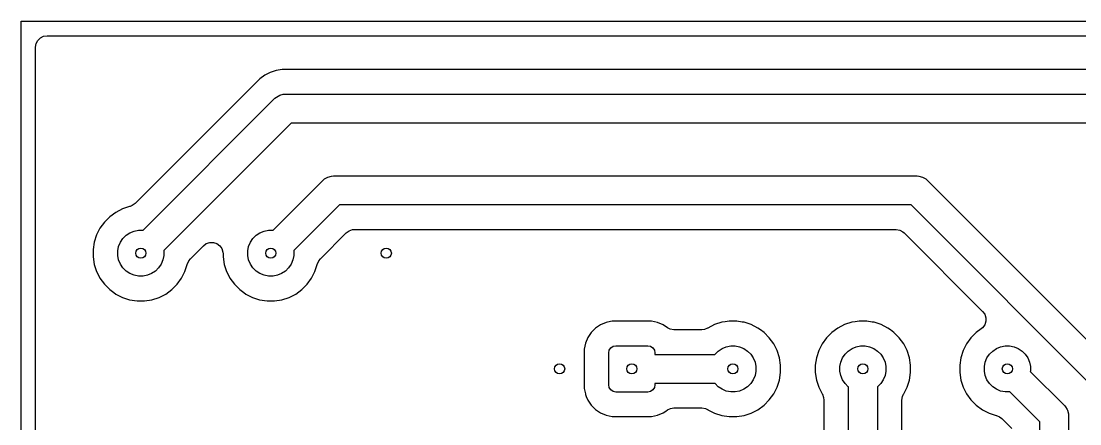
# Model space of a CAD drawing. Header units: millimetres. Extents: x 100 to 163, y -140.5 to -100.
# Drawn here: x 100 to 136.65, y -113.92 to -100 of the extents above; entities that cross this region are included whole.
import ezdxf

# ---------------------------------------------------------------- set-up
doc = ezdxf.new("R2010")
doc.units = ezdxf.units.MM
doc.layers.add('B.Cu', color=253, linetype='CONTINUOUS', true_color=0x83a598)
doc.layers.add('Edge.Cuts', color=40, linetype='CONTINUOUS', true_color=0xfabd2f)

msp = doc.modelspace()

# ---------------------------------------------------------------- linework, layer by layer
at = {"layer": 'B.Cu', "linetype": 'CONTINUOUS'}
for p, q in [((100.5005, -100.8995), (100.520028, -100.776202)), ((100.520028, -100.776202), (100.576702, -100.664974)), ((100.576702, -100.664974), (100.664974, -100.576702)), ((100.664974, -100.576702), (100.776202, -100.520028)), ((100.776202, -100.520028), (100.8995, -100.5005)), ((100.8995, -100.5005), (162.1005, -100.5005)), ((100.5005, -111.385946), (100.5005, -100.8995)), ((108.432182, -101.864949), (108.26021, -101.989894)), ((108.621589, -101.768442), (108.432182, -101.864949)), ((108.823751, -101.702755), (108.621589, -101.768442)), ((108.823761, -101.702752), (108.823751, -101.702755)), ((109.033711, -101.669499), (108.823761, -101.702752)), ((109.033713, -101.669499), (109.033711, -101.669499)), ((109.246287, -101.669499), (109.033713, -101.669499)), ((109.262758, -101.669499), (109.246287, -101.669499)), ((109.262782, -101.6695), (109.262758, -101.669499)), ((158.415349, -101.6695), (109.262782, -101.6695)), ((108.109893, -102.140211), (103.946848, -106.303255)), ((108.109896, -102.140208), (108.109893, -102.140211)), ((108.260205, -101.989898), (108.109895, -102.140207)), ((108.109895, -102.140207), (108.109896, -102.140208)), ((108.26021, -101.989894), (108.260205, -101.989898)), ((108.835619, -102.623323), (108.948658, -102.55806)), ((108.948658, -102.55806), (109.074737, -102.524277)), ((109.074737, -102.524277), (109.074752, -102.524277)), ((109.074752, -102.524277), (109.14, -102.52)), ((109.14, -102.52), (159.29, -102.52)), ((104.227278, -107.225615), (108.786447, -102.666446)), ((108.786447, -102.666446), (108.835603, -102.623338)), ((108.835603, -102.623338), (108.835619, -102.623323)), ((109.347107, -103.52), (104.934384, -107.932721)), ((159.29, -103.52), (109.347107, -103.52)), ((108.727278, -107.225615), (110.455746, -105.497147)), ((110.455746, -105.497147), (110.50491, -105.454031)), ((110.50491, -105.454031), (110.504919, -105.454023)), ((110.504919, -105.454023), (110.617958, -105.38876)), ((110.617958, -105.38876), (110.744037, -105.354977)), ((110.744037, -105.354977), (110.744052, -105.354977)), ((110.744052, -105.354977), (110.8093, -105.3507)), ((110.8093, -105.3507), (131.0137, -105.3507)), ((131.0137, -105.3507), (131.078948, -105.354977)), ((131.078948, -105.354977), (131.078963, -105.354977)), ((131.078963, -105.354977), (131.205042, -105.38876)), ((131.205042, -105.38876), (131.318081, -105.454023)), ((131.318081, -105.454023), (131.318096, -105.454038)), ((131.318096, -105.454038), (131.367253, -105.497147)), ((131.367253, -105.497147), (140.76, -114.889893)), ((103.274949, -106.608365), (103.064773, -106.761067)), ((103.506424, -106.490422), (103.274949, -106.608365)), ((103.506438, -106.490417), (103.506424, -106.490422)), ((103.753505, -106.410139), (103.506438, -106.490417)), ((103.757873, -106.409091), (103.753505, -106.410139)), ((103.766285, -106.405987), (103.757873, -106.409091)), ((103.768416, -106.405295), (103.766285, -106.405987)), ((103.845854, -106.376631), (103.768388, -106.405211)), ((103.768388, -106.405211), (103.768416, -106.405295)), ((103.946848, -106.303255), (103.845854, -106.376631)), ((111.016407, -106.3507), (109.434384, -107.932721)), ((130.806594, -106.3507), (111.016407, -106.3507)), ((140.26, -115.804106), (130.806594, -106.3507)), ((102.881067, -106.944773), (102.728365, -107.154949)), ((103.064773, -106.761067), (102.881067, -106.944773)), ((102.728365, -107.154949), (102.610422, -107.386424)), ((103.632485, -107.401592), (103.762883, -107.314463)), ((103.762883, -107.314463), (103.907772, -107.254448)), ((103.907772, -107.254448), (104.061586, -107.223852)), ((104.061586, -107.223852), (104.218414, -107.223852)), ((104.218414, -107.223852), (104.227278, -107.225615)), ((108.132485, -107.401592), (108.262883, -107.314463)), ((108.262883, -107.314463), (108.407772, -107.254448)), ((108.407772, -107.254448), (108.561586, -107.223852)), ((108.561586, -107.223852), (108.718414, -107.223852)), ((108.718414, -107.223852), (108.727278, -107.225615)), ((110.35674, -108.213154), (111.251832, -107.318064)), ((111.251832, -107.318064), (111.352825, -107.244688)), ((111.352825, -107.244688), (111.47155, -107.206112)), ((111.47155, -107.206112), (111.533967, -107.2012)), ((111.533967, -107.2012), (130.289033, -107.2012)), ((130.289033, -107.2012), (130.412331, -107.220728)), ((130.412331, -107.220728), (130.523559, -107.277402)), ((130.523559, -107.277402), (130.571169, -107.318064)), ((130.571169, -107.318064), (133.284319, -110.031214)), ((102.53014, -107.633505), (102.4895, -107.890105)), ((102.610421, -107.386427), (102.53014, -107.633505)), ((102.610422, -107.386424), (102.610421, -107.386427)), ((103.374448, -107.787772), (103.434463, -107.642883)), ((103.434463, -107.642883), (103.521592, -107.512485)), ((103.521592, -107.512485), (103.632485, -107.401592)), ((106.308365, -107.76153), (106.409358, -107.688154)), ((106.409358, -107.688154), (106.528083, -107.649578)), ((106.528083, -107.649578), (106.652918, -107.649578)), ((106.652918, -107.649578), (106.771643, -107.688155)), ((106.771643, -107.688155), (106.872636, -107.761531)), ((107.874448, -107.787772), (107.934463, -107.642883)), ((107.934463, -107.642883), (108.021592, -107.512485)), ((108.021592, -107.512485), (108.132485, -107.401592)), ((102.4895, -107.890105), (102.4895, -108.149894)), ((103.343852, -107.941586), (103.374448, -107.787772)), ((103.343852, -108.098414), (103.343852, -107.941586)), ((103.374448, -108.252228), (103.343852, -108.098414)), ((104.936148, -108.098414), (104.905552, -108.252228)), ((104.934384, -107.932721), (104.936148, -107.941586)), ((104.936148, -107.941586), (104.936148, -108.098414)), ((105.856745, -108.213149), (106.308365, -107.76153)), ((106.872636, -107.761531), (106.946012, -107.862524)), ((106.946012, -107.862524), (106.984588, -107.981249)), ((106.984588, -107.981249), (106.9895, -108.043666)), ((106.9895, -108.043666), (106.9895, -108.149894)), ((107.843852, -107.941586), (107.874448, -107.787772)), ((107.843852, -108.098414), (107.843852, -107.941586)), ((107.874448, -108.252228), (107.843852, -108.098414)), ((109.436148, -108.098414), (109.405552, -108.252228)), ((109.434384, -107.932721), (109.436148, -107.941586)), ((109.436148, -107.941586), (109.436148, -108.098414)), ((102.4895, -108.149894), (102.53014, -108.406494)), ((102.53014, -108.406494), (102.610421, -108.653572)), ((103.434463, -108.397117), (103.374448, -108.252228)), ((103.521592, -108.527515), (103.434463, -108.397117)), ((104.845537, -108.397117), (104.758408, -108.527515)), ((104.905552, -108.252228), (104.845537, -108.397117)), ((105.669579, -108.653572), (105.74986, -108.406493)), ((105.74986, -108.406493), (105.749861, -108.406481)), ((105.749861, -108.406481), (105.750902, -108.402151)), ((105.750902, -108.402151), (105.75261, -108.398025)), ((105.75261, -108.398025), (105.754704, -108.391583)), ((105.754704, -108.391583), (105.75521, -108.391747)), ((105.75521, -108.391747), (105.798671, -108.286818)), ((105.798671, -108.286818), (105.856745, -108.213149)), ((106.9895, -108.149894), (107.03014, -108.406494)), ((107.03014, -108.406494), (107.110421, -108.653572)), ((107.934463, -108.397117), (107.874448, -108.252228)), ((108.021592, -108.527515), (107.934463, -108.397117)), ((109.345537, -108.397117), (109.258408, -108.527515)), ((109.405552, -108.252228), (109.345537, -108.397117)), ((110.169579, -108.653572), (110.24986, -108.406493)), ((110.24986, -108.406493), (110.249861, -108.406481)), ((110.249861, -108.406481), (110.250902, -108.402151)), ((110.250902, -108.402151), (110.25261, -108.398025)), ((110.25261, -108.398025), (110.254704, -108.391583)), ((110.254704, -108.391583), (110.25521, -108.391747)), ((110.25521, -108.391747), (110.298671, -108.286818)), ((110.298671, -108.286818), (110.35674, -108.213154)), ((102.610421, -108.653572), (102.610422, -108.653575)), ((102.610422, -108.653575), (102.712133, -108.853193)), ((103.632485, -108.638408), (103.521592, -108.527515)), ((103.762883, -108.725537), (103.632485, -108.638408)), ((103.907772, -108.785552), (103.762883, -108.725537)), ((104.061586, -108.816148), (103.907772, -108.785552)), ((104.218414, -108.816148), (104.061586, -108.816148)), ((104.372228, -108.785552), (104.218414, -108.816148)), ((104.517117, -108.725537), (104.372228, -108.785552)), ((104.647515, -108.638408), (104.517117, -108.725537)), ((104.758408, -108.527515), (104.647515, -108.638408)), ((105.551634, -108.885051), (105.669579, -108.653572)), ((107.110421, -108.653572), (107.110422, -108.653575)), ((107.110422, -108.653575), (107.212133, -108.853193)), ((108.132485, -108.638408), (108.021592, -108.527515)), ((108.262883, -108.725537), (108.132485, -108.638408)), ((108.407772, -108.785552), (108.262883, -108.725537)), ((108.561586, -108.816148), (108.407772, -108.785552)), ((108.718414, -108.816148), (108.561586, -108.816148)), ((108.872228, -108.785552), (108.718414, -108.816148)), ((109.017117, -108.725537), (108.872228, -108.785552)), ((109.147515, -108.638408), (109.017117, -108.725537)), ((109.258408, -108.527515), (109.147515, -108.638408)), ((110.051634, -108.885051), (110.169579, -108.653572)), ((102.712133, -108.853193), (102.728366, -108.885051)), ((102.728366, -108.885051), (102.881069, -109.095229)), ((102.881069, -109.095229), (103.064771, -109.278931)), ((105.215229, -109.278931), (105.398931, -109.095229)), ((105.398931, -109.095229), (105.551634, -108.885051)), ((107.212133, -108.853193), (107.228366, -108.885051)), ((107.228366, -108.885051), (107.381069, -109.095229)), ((107.381069, -109.095229), (107.564771, -109.278931)), ((109.715229, -109.278931), (109.898931, -109.095229)), ((109.898931, -109.095229), (110.051634, -108.885051)), ((103.064771, -109.278931), (103.205597, -109.381247)), ((103.205597, -109.381247), (103.274949, -109.431634)), ((103.274949, -109.431634), (103.34435, -109.466996)), ((103.34435, -109.466996), (103.506428, -109.549579)), ((103.506428, -109.549579), (103.753507, -109.62986)), ((104.526493, -109.62986), (104.773572, -109.549579)), ((104.773572, -109.549579), (105.005051, -109.431634)), ((105.005051, -109.431634), (105.215229, -109.278931)), ((107.564771, -109.278931), (107.705597, -109.381247)), ((107.705597, -109.381247), (107.774949, -109.431634)), ((107.774949, -109.431634), (107.84435, -109.466996)), ((107.84435, -109.466996), (108.006428, -109.549579)), ((108.006428, -109.549579), (108.253507, -109.62986)), ((109.026493, -109.62986), (109.273572, -109.549579)), ((109.273572, -109.549579), (109.505051, -109.431634)), ((109.505051, -109.431634), (109.715229, -109.278931)), ((103.753507, -109.62986), (104.010103, -109.6705)), ((104.010103, -109.6705), (104.010106, -109.6705)), ((104.010106, -109.6705), (104.269894, -109.6705)), ((104.269894, -109.6705), (104.269897, -109.6705)), ((104.269897, -109.6705), (104.526493, -109.62986)), ((108.253507, -109.62986), (108.510103, -109.6705)), ((108.510103, -109.6705), (108.510106, -109.6705)), ((108.510106, -109.6705), (108.769894, -109.6705)), ((108.769894, -109.6705), (108.769897, -109.6705)), ((108.769897, -109.6705), (109.026493, -109.62986)), ((133.284319, -110.031214), (133.357695, -110.132208)), ((133.357695, -110.132208), (133.396271, -110.250933)), ((133.396271, -110.250933), (133.396271, -110.375767)), ((119.886136, -110.617522), (119.737522, -110.766136)), ((120.060186, -110.499721), (119.886136, -110.617522)), ((120.253383, -110.416988), (120.060186, -110.499721)), ((120.299217, -110.407017), (120.253383, -110.416988)), ((120.458755, -110.372312), (120.299217, -110.407017)), ((120.458756, -110.372311), (120.458755, -110.372312)), ((120.458761, -110.372311), (120.458756, -110.372311)), ((120.505946, -110.3695), (120.458761, -110.372311)), ((120.505962, -110.3695), (120.505946, -110.3695)), ((121.774038, -110.3695), (120.505962, -110.3695)), ((121.774053, -110.3695), (121.774038, -110.3695)), ((121.82124, -110.372311), (121.774053, -110.3695)), ((121.821245, -110.372312), (121.821238, -110.372311)), ((121.821238, -110.372311), (121.82124, -110.372311)), ((122.026612, -110.416987), (121.821245, -110.372312)), ((122.026616, -110.416988), (122.026612, -110.416987)), ((122.219816, -110.499722), (122.026616, -110.416988)), ((122.369351, -110.600931), (122.219816, -110.499722)), ((122.469696, -110.649972), (122.369351, -110.600931)), ((122.592994, -110.6695), (122.469696, -110.649972)), ((123.562659, -110.6695), (122.592994, -110.6695)), ((123.655815, -110.658473), (123.562659, -110.6695)), ((123.760739, -110.615008), (123.655815, -110.658473)), ((123.760981, -110.615483), (123.760739, -110.615008)), ((123.767017, -110.612407), (123.760981, -110.615483)), ((123.771146, -110.610697), (123.767017, -110.612407)), ((123.774953, -110.608363), (123.771146, -110.610697)), ((124.006424, -110.490422), (123.774953, -110.608363)), ((124.006427, -110.490421), (124.006424, -110.490422)), ((124.253505, -110.41014), (124.006427, -110.490421)), ((124.375523, -110.390815), (124.253505, -110.41014)), ((124.510103, -110.3695), (124.375523, -110.390815)), ((124.769897, -110.3695), (124.510103, -110.3695)), ((124.962344, -110.39998), (124.769897, -110.3695)), ((125.026494, -110.41014), (124.962344, -110.39998)), ((125.273572, -110.490421), (125.026494, -110.41014)), ((125.273575, -110.490422), (125.273572, -110.490421)), ((125.50505, -110.608365), (125.273575, -110.490422)), ((125.589195, -110.6695), (125.50505, -110.608365)), ((125.715229, -110.761069), (125.589195, -110.6695)), ((128.274949, -110.608365), (128.064773, -110.761067)), ((128.506424, -110.490422), (128.274949, -110.608365)), ((128.506427, -110.490421), (128.506424, -110.490422)), ((128.753505, -110.41014), (128.506427, -110.490421)), ((128.875523, -110.390815), (128.753505, -110.41014)), ((129.010103, -110.3695), (128.875523, -110.390815)), ((129.269897, -110.3695), (129.010103, -110.3695)), ((129.462344, -110.39998), (129.269897, -110.3695)), ((129.526494, -110.41014), (129.462344, -110.39998)), ((129.773572, -110.490421), (129.526494, -110.41014)), ((129.773575, -110.490422), (129.773572, -110.490421)), ((130.00505, -110.608365), (129.773575, -110.490422)), ((130.089195, -110.6695), (130.00505, -110.608365)), ((130.215229, -110.761069), (130.089195, -110.6695)), ((133.23671, -110.636147), (133.064776, -110.761065)), ((133.284319, -110.595486), (133.23671, -110.636147)), ((133.357695, -110.494492), (133.284319, -110.595486)), ((133.396271, -110.375767), (133.357695, -110.494492)), ((119.619721, -110.940186), (119.536988, -111.133383)), ((119.737522, -110.766136), (119.619721, -110.940186)), ((125.898931, -110.944771), (125.715229, -110.761069)), ((126.051634, -111.154949), (125.898931, -110.944771)), ((127.881067, -110.944773), (127.728365, -111.154949)), ((128.064773, -110.761067), (127.881067, -110.944773)), ((130.398931, -110.944771), (130.215229, -110.761069)), ((130.551634, -111.154949), (130.398931, -110.944771)), ((132.881067, -110.944773), (132.728365, -111.154949)), ((133.064773, -110.761067), (132.881067, -110.944773)), ((133.064776, -110.761065), (133.064773, -110.761067)), ((100.5005, -139.6005), (100.5005, -111.385946)), ((119.492311, -111.338761), (119.4895, -111.385946)), ((119.4895, -111.385946), (119.4895, -112.654053)), ((119.536988, -111.133383), (119.492311, -111.338761)), ((120.34, -111.47), (120.35903, -111.374329)), ((120.35903, -111.374329), (120.413223, -111.293223)), ((120.413223, -111.293223), (120.494329, -111.23903)), ((120.494329, -111.23903), (120.59, -111.22)), ((120.59, -111.22), (121.69, -111.22)), ((121.69, -111.22), (121.785671, -111.23903)), ((121.785671, -111.23903), (121.866777, -111.293223)), ((121.866777, -111.293223), (121.92097, -111.374329)), ((121.92097, -111.374329), (121.94, -111.47)), ((124.021592, -111.512485), (124.132485, -111.401592)), ((124.132485, -111.401592), (124.262883, -111.314463)), ((124.262883, -111.314463), (124.407772, -111.254448)), ((124.407772, -111.254448), (124.561586, -111.223852)), ((124.561586, -111.223852), (124.718414, -111.223852)), ((124.718414, -111.223852), (124.872228, -111.254448)), ((124.872228, -111.254448), (125.017117, -111.314463)), ((125.017117, -111.314463), (125.147515, -111.401592)), ((125.147515, -111.401592), (125.258408, -111.512485)), ((126.169579, -111.386428), (126.051634, -111.154949)), ((126.24986, -111.633507), (126.169579, -111.386428)), ((127.610421, -111.386427), (127.53014, -111.633505)), ((127.610422, -111.386424), (127.610421, -111.386427)), ((127.728365, -111.154949), (127.610422, -111.386424)), ((128.521592, -111.512485), (128.632485, -111.401592)), ((128.632485, -111.401592), (128.762883, -111.314463)), ((128.762883, -111.314463), (128.907772, -111.254448)), ((128.907772, -111.254448), (129.061586, -111.223852)), ((129.061586, -111.223852), (129.218414, -111.223852)), ((129.218414, -111.223852), (129.372228, -111.254448)), ((129.372228, -111.254448), (129.517117, -111.314463)), ((129.517117, -111.314463), (129.647515, -111.401592)), ((129.647515, -111.401592), (129.758408, -111.512485)), ((130.669579, -111.386428), (130.551634, -111.154949)), ((130.74986, -111.633507), (130.669579, -111.386428)), ((132.610421, -111.386427), (132.53014, -111.633505)), ((132.610422, -111.386424), (132.610421, -111.386427)), ((132.728365, -111.154949), (132.610422, -111.386424)), ((133.521592, -111.512485), (133.632485, -111.401592)), ((133.632485, -111.401592), (133.762883, -111.314463)), ((133.762883, -111.314463), (133.907772, -111.254448)), ((133.907772, -111.254448), (134.061586, -111.223852)), ((134.061586, -111.223852), (134.218414, -111.223852)), ((134.218414, -111.223852), (134.372228, -111.254448)), ((134.372228, -111.254448), (134.517117, -111.314463)), ((134.517117, -111.314463), (134.647515, -111.401592)), ((134.647515, -111.401592), (134.758408, -111.512485)), ((120.34, -112.57), (120.34, -111.47)), ((121.94, -111.47), (121.94, -111.52)), ((121.94, -111.52), (124.016571, -111.52)), ((124.016571, -111.52), (124.021592, -111.512485)), ((125.258408, -111.512485), (125.345537, -111.642883)), ((125.345537, -111.642883), (125.405552, -111.787772)), ((126.2905, -111.890103), (126.24986, -111.633507)), ((127.53014, -111.633505), (127.4895, -111.890105)), ((128.374448, -111.787772), (128.434463, -111.642883)), ((128.434463, -111.642883), (128.521592, -111.512485)), ((129.758408, -111.512485), (129.845537, -111.642883)), ((129.845537, -111.642883), (129.905552, -111.787772)), ((130.7905, -111.890103), (130.74986, -111.633507)), ((132.53014, -111.633505), (132.4895, -111.890105)), ((133.374448, -111.787772), (133.434463, -111.642883)), ((133.434463, -111.642883), (133.521592, -111.512485)), ((134.758408, -111.512485), (134.845537, -111.642883)), ((134.845537, -111.642883), (134.905552, -111.787772)), ((125.405552, -111.787772), (125.436148, -111.941586)), ((125.436148, -112.098414), (125.405552, -112.252228)), ((125.436148, -111.941586), (125.436148, -112.098414)), ((126.2905, -112.149897), (126.2905, -111.890103)), ((127.4895, -111.890105), (127.4895, -112.149894)), ((128.343852, -111.941586), (128.374448, -111.787772)), ((128.343852, -112.098414), (128.343852, -111.941586)), ((128.374448, -112.252228), (128.343852, -112.098414)), ((129.905552, -111.787772), (129.936148, -111.941586)), ((129.936148, -112.098414), (129.905552, -112.252228)), ((129.936148, -111.941586), (129.936148, -112.098414)), ((130.7905, -112.149897), (130.7905, -111.890103)), ((132.4895, -111.890105), (132.4895, -112.149894)), ((133.343852, -111.941586), (133.374448, -111.787772)), ((133.343852, -112.098414), (133.343852, -111.941586)), ((133.374448, -112.252228), (133.343852, -112.098414)), ((134.905552, -111.787772), (134.936148, -111.941586)), ((134.936148, -112.098414), (134.934384, -112.107278)), ((134.934384, -112.107278), (136.113553, -113.286447)), ((134.936148, -111.941586), (134.936148, -112.098414)), ((125.345537, -112.397117), (125.258408, -112.527515)), ((125.405552, -112.252228), (125.345537, -112.397117)), ((126.169579, -112.653572), (126.24986, -112.406493)), ((126.24986, -112.406493), (126.2905, -112.149897)), ((127.4895, -112.149894), (127.53014, -112.406494)), ((127.53014, -112.406494), (127.610421, -112.653572)), ((128.434463, -112.397117), (128.374448, -112.252228)), ((128.521592, -112.527515), (128.434463, -112.397117)), ((129.845537, -112.397117), (129.758408, -112.527515)), ((129.905552, -112.252228), (129.845537, -112.397117)), ((130.669579, -112.653572), (130.74986, -112.406493)), ((130.74986, -112.406493), (130.7905, -112.149897)), ((132.4895, -112.149894), (132.53014, -112.406494)), ((132.53014, -112.406494), (132.610421, -112.653572)), ((133.434463, -112.397117), (133.374448, -112.252228)), ((133.521592, -112.527515), (133.434463, -112.397117)), ((119.4895, -112.654053), (119.492311, -112.701238)), ((119.492311, -112.701238), (119.492311, -112.701241)), ((119.492311, -112.701241), (119.492312, -112.701245)), ((119.492312, -112.701245), (119.532297, -112.885051)), ((120.35903, -112.665671), (120.34, -112.57)), ((120.413223, -112.746777), (120.35903, -112.665671)), ((120.494329, -112.80097), (120.413223, -112.746777)), ((120.59, -112.82), (120.494329, -112.80097)), ((121.69, -112.82), (120.59, -112.82)), ((121.785671, -112.80097), (121.69, -112.82)), ((121.866777, -112.746777), (121.785671, -112.80097)), ((121.92097, -112.665671), (121.866777, -112.746777)), ((121.94, -112.57), (121.92097, -112.665671)), ((124.016571, -112.52), (121.94, -112.52)), ((121.94, -112.52), (121.94, -112.57)), ((124.021592, -112.527515), (124.016571, -112.52)), ((124.132485, -112.638408), (124.021592, -112.527515)), ((124.262883, -112.725537), (124.132485, -112.638408)), ((124.407772, -112.785552), (124.262883, -112.725537)), ((124.561586, -112.816148), (124.407772, -112.785552)), ((124.718414, -112.816148), (124.561586, -112.816148)), ((124.872228, -112.785552), (124.718414, -112.816148)), ((125.017117, -112.725537), (124.872228, -112.785552)), ((125.147515, -112.638408), (125.017117, -112.725537)), ((125.258408, -112.527515), (125.147515, -112.638408)), ((126.051634, -112.885051), (126.169579, -112.653572)), ((127.610421, -112.653572), (127.610422, -112.653575)), ((127.610422, -112.653575), (127.728363, -112.885046)), ((128.632485, -112.638408), (128.521592, -112.527515)), ((128.64, -112.643429), (128.632485, -112.638408)), ((128.64, -115.312893), (128.64, -112.643429)), ((129.647515, -112.638408), (129.64, -112.643429)), ((129.64, -112.643429), (129.64, -115.52)), ((129.758408, -112.527515), (129.647515, -112.638408)), ((130.551634, -112.885051), (130.669579, -112.653572)), ((132.610421, -112.653572), (132.610422, -112.653575)), ((132.610422, -112.653575), (132.728363, -112.885046)), ((133.632485, -112.638408), (133.521592, -112.527515)), ((133.762883, -112.725537), (133.632485, -112.638408)), ((133.907772, -112.785552), (133.762883, -112.725537)), ((134.061586, -112.816148), (133.907772, -112.785552)), ((134.218414, -112.816148), (134.061586, -112.816148)), ((134.227278, -112.814384), (134.218414, -112.816148)), ((135.26, -113.847106), (134.227278, -112.814384)), ((119.532297, -112.885051), (119.536988, -112.906616)), ((119.536988, -112.906616), (119.563786, -112.969194)), ((119.563786, -112.969194), (119.619721, -113.099813)), ((119.619721, -113.099813), (119.737523, -113.273865)), ((125.715229, -113.278931), (125.898931, -113.095229)), ((125.898931, -113.095229), (126.051634, -112.885051)), ((127.728363, -112.885046), (127.730703, -112.888864)), ((127.730703, -112.888864), (127.732416, -112.893)), ((127.732416, -112.893), (127.735483, -112.899019)), ((127.735483, -112.899019), (127.735009, -112.89926)), ((127.735009, -112.89926), (127.778475, -113.004196)), ((127.778475, -113.004196), (127.7895, -113.097342)), ((127.7895, -113.097342), (127.7895, -114.608554)), ((130.4905, -113.097342), (130.510028, -112.974044)), ((130.4905, -115.399538), (130.4905, -113.097342)), ((130.510028, -112.974044), (130.544596, -112.899059)), ((130.544517, -112.899019), (130.54555, -112.89699)), ((130.544596, -112.899059), (130.544517, -112.899019)), ((130.54555, -112.89699), (130.549297, -112.888864)), ((130.549297, -112.888864), (130.551627, -112.88506)), ((130.551627, -112.88506), (130.551634, -112.885051)), ((132.728363, -112.885046), (132.728366, -112.885051)), ((132.728366, -112.885051), (132.881069, -113.095229)), ((132.881069, -113.095229), (133.064771, -113.278931)), ((119.737523, -113.273865), (119.886135, -113.422477)), ((119.886135, -113.422477), (120.060187, -113.540279)), ((120.060187, -113.540279), (120.253388, -113.623013)), ((122.026612, -113.623013), (122.219813, -113.540279)), ((122.219813, -113.540279), (122.311322, -113.478344)), ((122.311322, -113.478344), (122.369351, -113.439069)), ((122.369351, -113.439069), (122.482405, -113.386132)), ((122.482405, -113.386132), (122.592994, -113.3705)), ((122.592994, -113.3705), (123.562659, -113.3705)), ((123.562659, -113.3705), (123.685957, -113.390028)), ((123.685957, -113.390028), (123.760939, -113.424597)), ((123.760939, -113.424597), (123.760981, -113.424517)), ((123.760981, -113.424517), (123.763034, -113.425563)), ((123.763034, -113.425563), (123.771146, -113.429303)), ((123.771146, -113.429303), (123.774945, -113.431631)), ((123.774945, -113.431631), (123.774949, -113.431634)), ((123.774949, -113.431634), (124.006428, -113.549579)), ((124.006428, -113.549579), (124.253507, -113.62986)), ((125.026493, -113.62986), (125.273572, -113.549579)), ((125.273572, -113.549579), (125.505051, -113.431634)), ((125.505051, -113.431634), (125.715229, -113.278931)), ((133.064771, -113.278931), (133.274949, -113.431634)), ((133.274949, -113.431634), (133.506428, -113.549579)), ((133.506428, -113.549579), (133.753507, -113.62986)), ((136.113553, -113.286447), (136.156661, -113.335603)), ((136.156661, -113.335603), (136.156677, -113.335619)), ((136.156677, -113.335619), (136.206824, -113.422477)), ((136.206824, -113.422477), (136.22194, -113.448658)), ((136.22194, -113.448658), (136.255723, -113.574737)), ((136.255723, -113.574737), (136.255723, -113.574752)), ((136.255723, -113.574752), (136.26, -113.64)), ((120.253388, -113.623013), (120.458755, -113.667688)), ((120.458755, -113.667688), (120.505962, -113.6705)), ((120.505962, -113.6705), (120.505976, -113.6705)), ((120.505976, -113.6705), (121.774024, -113.6705)), ((121.774024, -113.6705), (121.774038, -113.6705)), ((121.774038, -113.6705), (121.821245, -113.667688)), ((121.821245, -113.667688), (122.026612, -113.623013)), ((124.253507, -113.62986), (124.510103, -113.6705)), ((124.510103, -113.6705), (124.510106, -113.6705)), ((124.510106, -113.6705), (124.769894, -113.6705)), ((124.769894, -113.6705), (124.769897, -113.6705)), ((124.769897, -113.6705), (125.026493, -113.62986)), ((133.753507, -113.62986), (133.75351, -113.62986)), ((133.75351, -113.62986), (133.753512, -113.629861)), ((133.753512, -113.629861), (133.757856, -113.630904)), ((133.757856, -113.630904), (133.761983, -113.632613)), ((133.761983, -113.632613), (133.768417, -113.634704)), ((133.768417, -113.634704), (133.768252, -113.63521)), ((133.768252, -113.63521), (133.873188, -113.678676)), ((133.873188, -113.678676), (133.946849, -113.736744)), ((133.946849, -113.736744), (134.292636, -114.082531)), ((135.26, -115.89657), (135.26, -113.847106)), ((136.26, -113.64), (136.26, -115.89657))]:
    msp.add_line(p, q, dxfattribs=at)
at = {"layer": 'B.Cu'}
for centre in [(104.14, -108.02), (104.14, -108.02), (108.64, -108.02), (108.64, -108.02), (112.64, -108.02), (112.64, -108.02), (118.64, -112.02), (118.64, -112.02), (121.14, -112.02), (121.14, -112.02), (124.64, -112.02), (124.64, -112.02), (129.14, -112.02), (129.14, -112.02), (134.14, -112.02), (134.14, -112.02)]:
    msp.add_circle(centre, 0.175, dxfattribs=at)
at = {"layer": 'Edge.Cuts', "linetype": 'CONTINUOUS'}
for p, q in [((100, -100), (163, -100)), ((100, -140.5), (100, -100))]:
    msp.add_line(p, q, dxfattribs=at)
at = {"layer": 'Edge.Cuts'}
for centre in [(104.14, -108.02), (108.64, -108.02), (112.64, -108.02), (118.64, -112.02), (121.14, -112.02), (124.64, -112.02), (129.14, -112.02), (134.14, -112.02)]:
    msp.add_circle(centre, 0.175, dxfattribs=at)

doc.saveas('drawing.dxf')
